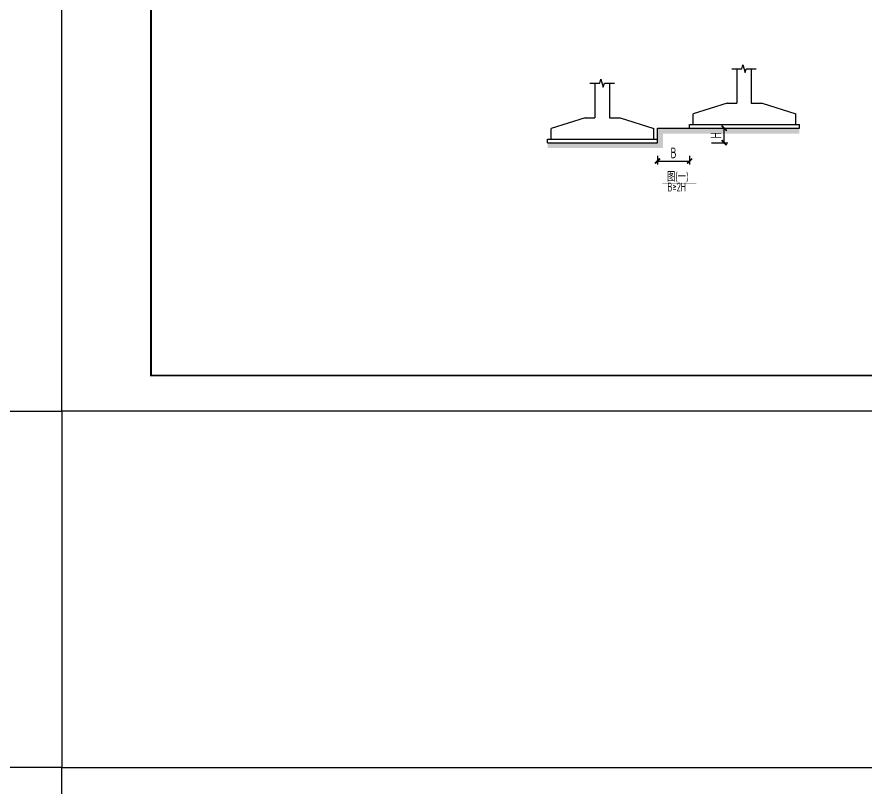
# Model space of a CAD drawing. Extents: x 9731685 to 18866768, y -962146 to 194094.
# Drawn here: x 9775799 to 9799583, y -7251 to 14347 of the extents above; entities that cross this region are included whole.
import ezdxf
from ezdxf.enums import TextEntityAlignment as Align

# ---------------------------------------------------------------- set-up
doc = ezdxf.new("R2010")
doc.units = 0
doc.header["$LTSCALE"] = 1000
doc.layers.get('0').update_dxf_attribs({"linetype": 'CONTINUOUS'})
doc.layers.get('Defpoints').update_dxf_attribs({"linetype": 'CONTINUOUS'})
for name, color, linetype in [('BORDER', 7, 'CONTINUOUS'), ('图框', 33, 'CONTINUOUS'), ('柱', 2, 'CONTINUOUS')]:
    doc.layers.add(name, color=color, linetype=linetype)
doc.styles.add('TSSD_Dimension', font='Tssdeng.shx', dxfattribs={"width": 0.7, "bigfont": 'hztxt.shx'})
doc.styles.add('TSSD_Rein', font='Tssdeng.shx', dxfattribs={"width": 0.7, "bigfont": 'hztxt.shx'})
doc.dimstyles.new('TSSD_100_100$0', dxfattribs={"dimtxt": 300, "dimasz": 100, "dimexe": 100, "dimexo": 250, "dimgap": 80, "dimtad": 1, "dimdec": 0, "dimzin": 0, "dimdsep": 46, "dimtxsty": 'TSSD_Dimension', "dimblk1": 'ARCHTICK', "dimblk2": 'ARCHTICK', "dimsah": 1, "dimcen": 0, "dimclrd": 3, "dimclre": 256, "dimclrt": 7, "dimadec": 1, "dimazin": 0, "dimtfac": 1, "dimtdec": 0, "dimtix": 1, "dimtmove": 2, "dimatfit": 3, "dimldrblk": 'ARCHTICK', "dimfxl": 1, "dimtolj": 1, "dimtzin": 0, "dimarcsym": 0})

# ---------------------------------------------------------------- blocks, each defined once
blk = doc.blocks.new('_ArchTick')
at = {"color": 0, "linetype": 'ByBlock', "const_width": 0.5}
blk.add_lwpolyline([(-0.71, -0.71), (0.71, 0.71)], dxfattribs=at)
blk = doc.blocks.new('*D764')
at = {"layer": 'Defpoints', "color": 0}
for p in [(9795025, 11229), (9795632, 11229), (9795025, 10821)]:
    blk.add_point(p, dxfattribs=at)
at = {"layer": '图框', "lineweight": -2}
for p, q in [((9795275, 11229), (9795732, 11229)), ((9795275, 10821), (9795732, 10821))]:
    blk.add_line(p, q, dxfattribs=at)
at = {"layer": '图框', "color": 3, "lineweight": -2}
blk.add_line((9795632, 10821), (9795632, 11229), dxfattribs=at)
at = {"layer": '图框', "color": 3, "lineweight": -2, "xscale": 100, "yscale": 100, "zscale": 100}
for p, rotation in [((9795632, 11229), 90), ((9795632, 10821), 270)]:
    blk.add_blockref('_ArchTick', p, dxfattribs=dict(at, rotation=rotation))
at = {"layer": '图框', "color": 7, "insert": (9795402, 11025), "char_height": 300, "attachment_point": 5, "rotation": 90, "style": 'TSSD_Dimension'}
blk.add_mtext('\\A1;H', dxfattribs=at)
blk = doc.blocks.new('*D765')
at = {"layer": 'Defpoints', "color": 0}
for p in [(9793763, 10703), (9794664, 10703), (9794664, 10306)]:
    blk.add_point(p, dxfattribs=at)
at = {"layer": '图框', "lineweight": -2}
for p, q in [((9793763, 10453), (9793763, 10206)), ((9794664, 10453), (9794664, 10206))]:
    blk.add_line(p, q, dxfattribs=at)
at = {"layer": '图框', "color": 3, "lineweight": -2}
blk.add_line((9793763, 10306), (9794664, 10306), dxfattribs=at)
at = {"layer": '图框', "color": 3, "lineweight": -2, "xscale": 100, "yscale": 100, "zscale": 100, "rotation": 180}
blk.add_blockref('_ArchTick', (9793763, 10306), dxfattribs=at)
at = {"layer": '图框', "color": 3, "lineweight": -2, "xscale": 100, "yscale": 100, "zscale": 100}
blk.add_blockref('_ArchTick', (9794664, 10306), dxfattribs=at)
at = {"layer": '图框', "color": 7, "insert": (9794213, 10536), "char_height": 300, "attachment_point": 5, "style": 'TSSD_Dimension'}
blk.add_mtext('\\A1;B', dxfattribs=at)

msp = doc.modelspace()

# ---------------------------------------------------------------- hatches: boundary and pattern name
at = {"layer": '图框'}
h = msp.add_hatch(dxfattribs=at)
h.set_pattern_fill('CLAY1', color=256, scale=15, style=0)
h.set_pattern_definition([(330.0019, (9864918.46, -63252.99), (0.00037, -90.721567), [30.2385, -151.2135]), (29.9981, (9864787.52, -63268.1), (0.00037, 90.721567), [30.2085, -151.2435]), (29.9981, (9864813.68, -63283.2), (0.00037, 90.721567), [60.5115, -120.9405]), (29.9981, (9864839.874, -63298.366), (0.00037, 90.721567), [90.798, -90.654]), (330.0019, (9864787.52, -63268.1), (0.00037, -90.721567), [90.7035, -90.7485]), (150.0019, (9864839.874, -63328.57), (-0.00037, 90.721567), [60.4695, -120.9825]), (29.9981, (9864813.71, -63343.715), (0.00037, 90.721567), [90.7005, -90.7515]), (150.0019, (9864813.71, -63343.715), (-0.00037, 90.721567), [30.2715, -151.1805]), (29.9981, (9864918.46, -63343.74), (0.00037, 90.721567), [30.288, -151.164]), (209.9981, (9864918.46, -63313.45), (-0.00037, -90.721567), [60.474, -120.9765]), (330.0019, (9864866.11, -63283.23), (0.00037, -90.721567), [90.7275, -90.7245]), (330.0019, (9864892.32, -63268.11), (0.00037, -90.721567), [60.4545, -120.9975])])
h.paths.add_polyline_path([(9793912.7, 11078.5), (9794663.8, 11078.5), (9797744, 11078.5), (9797744, 11228.5), (9794663.8, 11228.5), (9793762.7, 11228.5), (9793762.7, 10820.6), (9790682.5, 10820.6), (9790682.5, 10670.6), (9793912.7, 10670.6)])

# ---------------------------------------------------------------- linework, layer by layer
at = {"layer": 'BORDER'}
for points in [[(9777056.8, 3293.7), (9777056.8, 45293.7), (9836456.8, 45293.7), (9836456.8, 3293.7)], [(9777056.8, -48706.3), (9777056.8, -6706.3), (9836456.8, -6706.3), (9836456.8, -48706.3)]]:
    msp.add_lwpolyline(points, close=True, dxfattribs=at)
at = {"layer": 'BORDER', "const_width": 50}
msp.add_lwpolyline([(9779556.8, 4293.7), (9779556.8, 44293.7), (9835456.8, 44293.7), (9835456.8, 4293.7)], close=True, dxfattribs=at)
at = {"layer": '图框'}
for p, q in [((9795984.5, 12897), (9795984.5, 11928.5)), ((9796394, 12897), (9796394, 11928.5)), ((9792003.3, 12489.1), (9792003.3, 11520.6)), ((9792412.7, 12489.1), (9792412.7, 11520.6)), ((9795713.8, 11928.5), (9794763.8, 11628.5)), ((9795713.8, 11928.5), (9795984.5, 11928.5)), ((9796394, 11928.5), (9796694, 11928.5)), ((9796694, 11928.5), (9797644, 11628.5)), ((9791732.5, 11520.6), (9790782.5, 11220.6)), ((9791732.5, 11520.6), (9792003.3, 11520.6)), ((9792412.7, 11520.6), (9792712.7, 11520.6)), ((9792712.7, 11520.6), (9793662.7, 11220.6)), ((9794763.8, 11328.5), (9794763.8, 11628.5)), ((9797644, 11328.5), (9797644, 11628.5)), ((9790782.5, 10920.6), (9790782.5, 11220.6)), ((9793662.7, 10920.6), (9793662.7, 11220.6)), ((9794663.8, 11228.5), (9794663.8, 11328.5)), ((9794663.8, 11328.5), (9797744, 11328.5)), ((9797744, 11228.5), (9797744, 11328.5)), ((9790682.5, 10920.6), (9793762.7, 10920.6)), ((9790682.5, 10820.6), (9790682.5, 10920.6)), ((9793762.7, 10820.6), (9793762.7, 10920.6))]:
    msp.add_line(p, q, dxfattribs=at)
for points in [[(9795844.5, 12897), (9796124.3, 12897), (9796159.3, 13007), (9796219.3, 12787), (9796254.3, 12897), (9796534, 12897)], [(9791863.3, 12489.1), (9792143, 12489.1), (9792178, 12599.1), (9792238, 12379.1), (9792273, 12489.1), (9792552.7, 12489.1)], [(9790682.5, 10820.6), (9793762.7, 10820.6), (9793762.7, 11228.5), (9794663.8, 11228.5), (9797744, 11228.5)]]:
    msp.add_lwpolyline(points, dxfattribs=at)
at = {"layer": '图框', "const_width": 15}
msp.add_lwpolyline([(9793898.6, 9676.2), (9794853.6, 9676.2)], dxfattribs=at)
at = {"layer": '柱'}
msp.add_lwpolyline([(9732136.8, 3293.7), (9777056.8, 3293.7), (9777056.8, -6706.3), (9732136.8, -6706.3)], close=True, dxfattribs=at)

# ---------------------------------------------------------------- texts
at = {"layer": '图框', "style": 'TSSD_Rein', "width": 0.7}
msp.add_text('B≥2H', height=250, dxfattribs=at).set_placement((9794038.6, 9378), align=Align.BOTTOM_LEFT)
msp.add_attdef('图(一)', text='', height=250, dxfattribs=at).set_placement((9794029.5, 9983.7), align=Align.TOP_LEFT)

# ---------------------------------------------------------------- dimensions: what is measured, and where the dimension line sits
at = {"layer": '图框'}
for p1, p2, distance, text, picture, middle in [((9795025.4, 10820.6), (9795025.4, 11228.5), -606.1, 'H', '*D764', (9795401.6, 11024.6)), ((9793762.7, 10703.4), (9794663.8, 10703.4), -397.6, 'B', '*D765', (9794213.2, 10535.8))]:
    dim = msp.add_aligned_dim(p1=p1, p2=p2, distance=distance, text=text, dimstyle='TSSD_100_100$0', dxfattribs=at)
    dim.commit()
    dim.dimension.update_dxf_attribs({"geometry": picture, "text_midpoint": middle})

doc.saveas('drawing.dxf')
